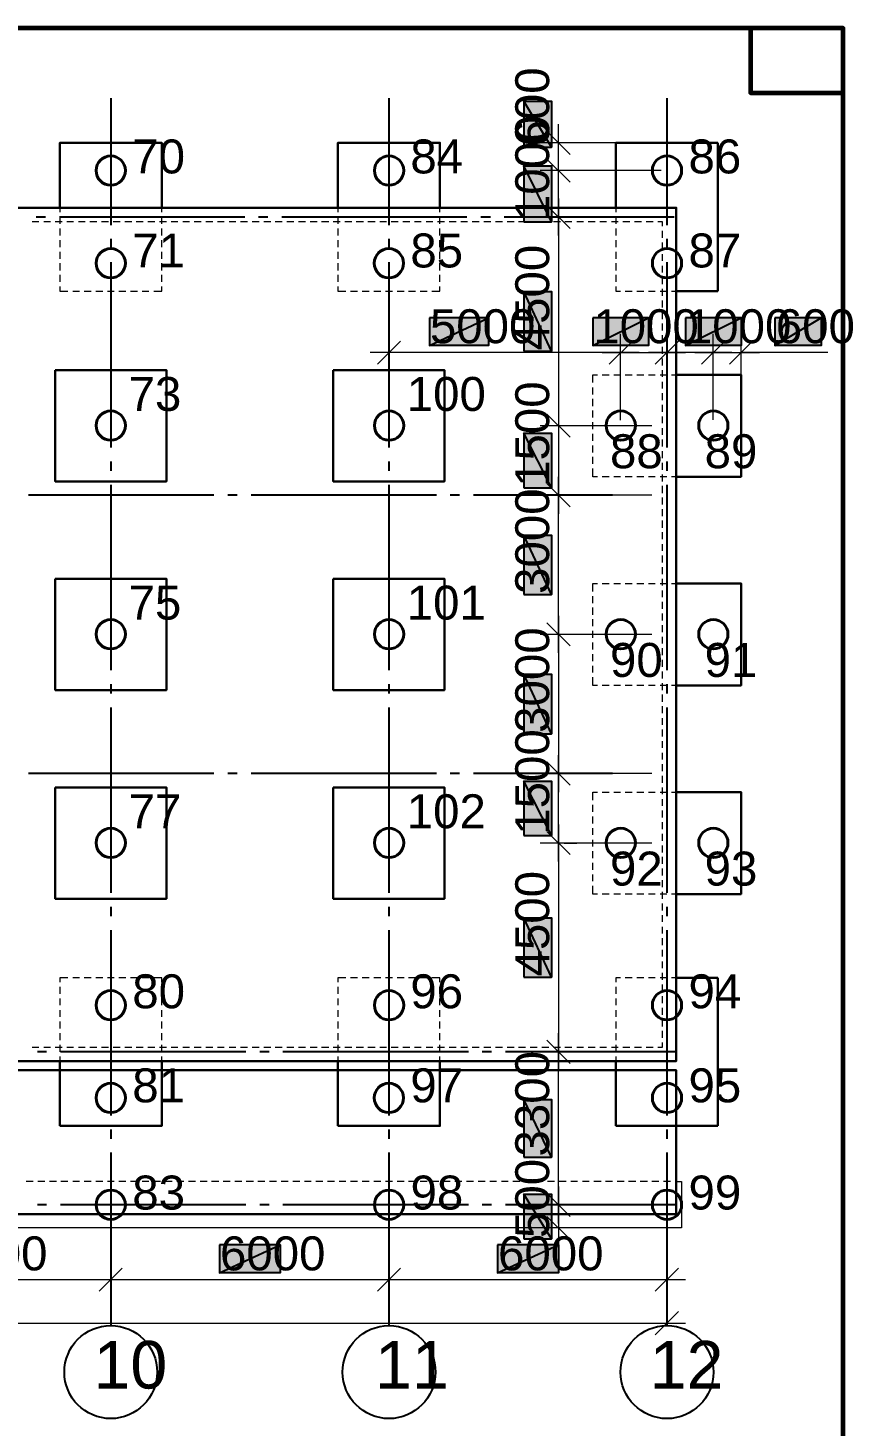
# Model space of a CAD drawing. Extents: x 8 to 21351, y 0 to 420.
# Drawn here: x 8597.7 to 8686.7, y 141.4 to 292.2 of the extents above; entities that cross this region are included whole.
import ezdxf

# ---------------------------------------------------------------- set-up
doc = ezdxf.new("R2010")
doc.units = 0
doc.styles.add('TEYPDFCAD_TEXT', font='arial.ttf')

msp = doc.modelspace()

# ---------------------------------------------------------------- hatches: boundary and pattern name
at = {"true_color": 0xffffff}
h = msp.add_hatch(color=0, dxfattribs=at)
h.paths.add_polyline_path([(8651.19, 279.32), (8654.2, 279.32), (8651.19, 284.29)])
h.paths.add_polyline_path([(8654.2, 279.32), (8651.19, 284.29), (8654.2, 284.29)])
h = msp.add_hatch(color=0, dxfattribs=at)
h.paths.add_polyline_path([(8651.19, 271.29), (8654.2, 271.29), (8651.19, 277.33)])
h.paths.add_polyline_path([(8654.2, 271.29), (8651.19, 277.33), (8654.2, 277.33)])
h = msp.add_hatch(color=0, dxfattribs=at)
h.paths.add_polyline_path([(8651.19, 257.34), (8654.2, 257.34), (8651.19, 263.76)])
h.paths.add_polyline_path([(8654.2, 257.34), (8651.19, 263.76), (8654.2, 263.76)])
h = msp.add_hatch(color=0, dxfattribs=at)
h.paths.add_polyline_path([(8641.01, 260.94), (8641.01, 257.94), (8647.4, 260.94)])
h.paths.add_polyline_path([(8641.01, 257.94), (8647.4, 260.94), (8647.4, 257.94)])
h = msp.add_hatch(color=0, dxfattribs=at)
h.paths.add_polyline_path([(8658.64, 260.94), (8658.64, 257.94), (8664.67, 260.94)])
h.paths.add_polyline_path([(8658.64, 257.94), (8664.67, 260.94), (8664.67, 257.94)])
h = msp.add_hatch(color=0, dxfattribs=at)
h.paths.add_polyline_path([(8668.63, 260.94), (8668.63, 257.94), (8674.66, 260.94)])
h.paths.add_polyline_path([(8668.63, 257.94), (8674.66, 260.94), (8674.66, 257.94)])
h = msp.add_hatch(color=0, dxfattribs=at)
h.paths.add_polyline_path([(8678.3, 260.94), (8678.3, 257.94), (8683.28, 260.94)])
h.paths.add_polyline_path([(8678.3, 257.94), (8683.28, 260.94), (8683.28, 257.94)])
h = msp.add_hatch(color=0, dxfattribs=at)
h.paths.add_polyline_path([(8651.19, 242.61), (8654.2, 242.61), (8651.19, 248.48)])
h.paths.add_polyline_path([(8654.2, 242.61), (8651.19, 248.48), (8654.2, 248.48)])
h = msp.add_hatch(color=0, dxfattribs=at)
h.paths.add_polyline_path([(8651.19, 231.1), (8654.2, 231.1), (8651.19, 237.49)])
h.paths.add_polyline_path([(8654.2, 231.1), (8651.19, 237.49), (8654.2, 237.49)])
h = msp.add_hatch(color=0, dxfattribs=at)
h.paths.add_polyline_path([(8651.19, 216.09), (8654.2, 216.09), (8651.19, 222.5)])
h.paths.add_polyline_path([(8654.2, 216.09), (8651.19, 222.5), (8654.2, 222.5)])
h = msp.add_hatch(color=0, dxfattribs=at)
h.paths.add_polyline_path([(8651.19, 205.1), (8654.2, 205.1), (8651.19, 210.97)])
h.paths.add_polyline_path([(8654.2, 205.1), (8651.19, 210.97), (8654.2, 210.97)])
h = msp.add_hatch(color=0, dxfattribs=at)
h.paths.add_polyline_path([(8651.19, 189.84), (8654.2, 189.84), (8651.19, 196.24)])
h.paths.add_polyline_path([(8654.2, 189.84), (8651.19, 196.24), (8654.2, 196.24)])
h = msp.add_hatch(color=0, dxfattribs=at)
h.paths.add_polyline_path([(8651.19, 170.43), (8654.2, 170.43), (8651.19, 176.66)])
h.paths.add_polyline_path([(8654.2, 170.43), (8651.19, 176.66), (8654.2, 176.66)])
h = msp.add_hatch(color=0, dxfattribs=at)
h.paths.add_polyline_path([(8651.19, 161.63), (8654.2, 161.63), (8651.19, 166.43)])
h.paths.add_polyline_path([(8654.2, 161.63), (8651.19, 166.43), (8654.2, 166.43)])
h = msp.add_hatch(color=0, dxfattribs=at)
h.paths.add_polyline_path([(8618.36, 160.97), (8618.36, 157.97), (8624.92, 160.97)])
h.paths.add_polyline_path([(8618.36, 157.97), (8624.92, 160.97), (8624.92, 157.97)])
h = msp.add_hatch(color=0, dxfattribs=at)
h.paths.add_polyline_path([(8648.35, 160.97), (8648.35, 157.97), (8654.94, 160.97)])
h.paths.add_polyline_path([(8648.35, 157.97), (8654.94, 160.97), (8654.94, 157.97)])

# ---------------------------------------------------------------- linework, layer by layer
at = {"color": 7, "lineweight": 25}
for p, q in [((8606.63, 284.61), (8606.63, 270.93)), ((8636.65, 284.61), (8636.65, 270.93)), ((8666.64, 284.61), (8666.64, 270.93)), ((8599.59, 271.8), (8598.59, 271.8)), ((8621.09, 271.8), (8601.09, 271.8)), ((8623.59, 271.8), (8622.57, 271.8)), ((8645.07, 271.8), (8625.09, 271.8)), ((8647.59, 271.8), (8646.58, 271.8)), ((8667.42, 271.8), (8649.07, 271.8)), ((8606.63, 269.43), (8606.63, 268.44)), ((8636.65, 269.43), (8636.65, 268.44)), ((8666.64, 269.43), (8666.64, 268.44)), ((8606.63, 266.93), (8606.63, 246.93)), ((8636.65, 266.93), (8636.65, 246.93)), ((8666.64, 266.93), (8666.64, 246.93)), ((8606.63, 245.43), (8606.63, 244.43)), ((8636.65, 245.43), (8636.65, 244.43)), ((8666.64, 245.43), (8666.64, 244.43)), ((8606.63, 242.93), (8606.63, 222.93)), ((8636.65, 242.93), (8636.65, 222.93)), ((8666.64, 242.93), (8666.64, 222.93)), ((8617.77, 241.81), (8597.77, 241.81)), ((8620.27, 241.81), (8619.27, 241.81)), ((8641.77, 241.81), (8621.77, 241.81)), ((8644.27, 241.81), (8643.25, 241.81)), ((8660.78, 241.81), (8645.77, 241.81)), ((8606.63, 221.42), (8606.63, 220.43)), ((8636.65, 221.42), (8636.65, 220.43)), ((8666.64, 221.42), (8666.64, 220.43)), ((8606.63, 218.93), (8606.63, 198.92)), ((8636.65, 218.93), (8636.65, 198.92)), ((8666.64, 218.93), (8666.64, 198.92)), ((8617.77, 211.79), (8597.77, 211.79)), ((8620.27, 211.79), (8619.27, 211.79)), ((8641.77, 211.79), (8621.77, 211.79)), ((8644.27, 211.79), (8643.25, 211.79)), ((8660.78, 211.79), (8645.77, 211.79)), ((8606.63, 197.42), (8606.63, 196.43)), ((8636.65, 197.42), (8636.65, 196.43)), ((8666.64, 197.42), (8666.64, 196.43)), ((8606.63, 194.92), (8606.63, 174.92)), ((8636.65, 194.92), (8636.65, 174.92)), ((8666.64, 194.92), (8666.64, 174.92)), ((8599.71, 181.78), (8598.72, 181.78)), ((8621.22, 181.78), (8601.22, 181.78)), ((8623.72, 181.78), (8622.72, 181.78)), ((8645.22, 181.78), (8625.22, 181.78)), ((8647.72, 181.78), (8646.7, 181.78)), ((8667.68, 181.78), (8649.22, 181.78)), ((8606.63, 173.42), (8606.63, 172.4)), ((8636.65, 173.42), (8636.65, 172.4)), ((8666.64, 173.42), (8666.64, 172.42)), ((8606.63, 170.92), (8606.63, 157.23)), ((8636.65, 170.92), (8636.65, 157.23)), ((8666.64, 170.92), (8666.64, 157.23)), ((8599.71, 165.29), (8598.72, 165.29)), ((8621.22, 165.29), (8601.22, 165.29)), ((8623.72, 165.29), (8622.72, 165.29)), ((8645.22, 165.29), (8625.22, 165.29)), ((8647.72, 165.29), (8646.7, 165.29)), ((8667.68, 165.29), (8649.22, 165.29)), ((8606.63, 157.23), (8606.63, 152.23)), ((8636.65, 157.23), (8636.65, 152.23)), ((8666.64, 157.23), (8666.64, 152.23))]:
    msp.add_line(p, q, dxfattribs=at)
at = {"color": 7, "lineweight": 5}
for p, q in [((8656.19, 278.55), (8653.69, 281.05)), ((8654.94, 274.81), (8654.94, 281.81)), ((8666.03, 279.8), (8652.95, 279.8)), ((8656.19, 275.55), (8653.69, 278.05)), ((8653.69, 278.05), (8656.19, 275.55)), ((8654.94, 269.81), (8654.94, 278.81)), ((8666.03, 276.8), (8652.95, 276.8)), ((8666.03, 276.8), (8652.95, 276.8)), ((8656.19, 270.55), (8653.69, 273.05)), ((8653.69, 273.05), (8656.19, 270.55)), ((8654.94, 273.81), (8654.94, 247.29)), ((8602.02, 272.8), (8601.15, 272.8)), ((8601.15, 272.8), (8601.15, 272.31)), ((8601.15, 271.8), (8601.15, 271.06)), ((8603.27, 272.8), (8602.53, 272.8)), ((8604.52, 272.8), (8603.78, 272.8)), ((8605.77, 272.8), (8605.03, 272.8)), ((8607.02, 272.8), (8606.27, 272.8)), ((8608.26, 272.8), (8607.52, 272.8)), ((8609.51, 272.8), (8608.77, 272.8)), ((8610.76, 272.8), (8610.02, 272.8)), ((8612.14, 272.8), (8611.27, 272.8)), ((8612.14, 272.31), (8612.14, 272.8)), ((8612.14, 271.06), (8612.14, 271.8)), ((8632.01, 272.8), (8631.15, 272.8)), ((8631.15, 272.8), (8631.15, 272.31)), ((8631.15, 271.8), (8631.15, 271.06)), ((8633.26, 272.8), (8632.52, 272.8)), ((8634.51, 272.8), (8633.77, 272.8)), ((8635.76, 272.8), (8635.02, 272.8)), ((8637.03, 272.8), (8636.27, 272.8)), ((8638.28, 272.8), (8637.52, 272.8)), ((8639.53, 272.8), (8638.77, 272.8)), ((8640.78, 272.8), (8640.01, 272.8)), ((8642.15, 272.8), (8641.26, 272.8)), ((8642.15, 272.31), (8642.15, 272.8)), ((8642.15, 271.06), (8642.15, 271.8)), ((8665.01, 271.8), (8652.95, 271.8)), ((8666.03, 271.8), (8652.95, 271.8)), ((8661.65, 272.8), (8661.14, 272.8)), ((8661.14, 272.8), (8661.14, 272.31)), ((8661.14, 271.8), (8661.14, 271.06)), ((8662.9, 272.8), (8662.15, 272.8)), ((8664.14, 272.8), (8663.4, 272.8)), ((8665.39, 272.8), (8664.65, 272.8)), ((8666.64, 272.8), (8665.9, 272.8)), ((8667.64, 272.8), (8667.15, 272.8)), ((8667.64, 272.31), (8667.64, 272.8)), ((8667.64, 271.06), (8667.64, 271.8)), ((8598.89, 271.29), (8598.15, 271.29)), ((8600.14, 271.29), (8599.4, 271.29)), ((8601.38, 271.29), (8600.64, 271.29)), ((8601.15, 270.55), (8601.15, 269.81)), ((8602.63, 271.29), (8601.89, 271.29)), ((8603.88, 271.29), (8603.14, 271.29)), ((8605.15, 271.29), (8604.39, 271.29)), ((8606.4, 271.29), (8605.64, 271.29)), ((8607.65, 271.29), (8606.89, 271.29)), ((8608.9, 271.29), (8608.14, 271.29)), ((8610.15, 271.29), (8609.39, 271.29)), ((8611.4, 271.29), (8610.63, 271.29)), ((8612.65, 271.29), (8611.88, 271.29)), ((8612.14, 269.81), (8612.14, 270.55)), ((8613.89, 271.29), (8613.15, 271.29)), ((8615.14, 271.29), (8614.4, 271.29)), ((8616.39, 271.29), (8615.65, 271.29)), ((8617.64, 271.29), (8616.9, 271.29)), ((8618.89, 271.29), (8618.15, 271.29)), ((8620.14, 271.29), (8619.4, 271.29)), ((8621.39, 271.29), (8620.65, 271.29)), ((8622.64, 271.29), (8621.9, 271.29)), ((8623.89, 271.29), (8623.14, 271.29)), ((8625.13, 271.29), (8624.39, 271.29)), ((8626.4, 271.29), (8625.64, 271.29)), ((8627.65, 271.29), (8626.89, 271.29)), ((8628.9, 271.29), (8628.14, 271.29)), ((8630.15, 271.29), (8629.39, 271.29)), ((8631.4, 271.29), (8630.64, 271.29)), ((8631.15, 270.55), (8631.15, 269.81)), ((8632.65, 271.29), (8631.89, 271.29)), ((8633.9, 271.29), (8633.13, 271.29)), ((8635.15, 271.29), (8634.38, 271.29)), ((8636.39, 271.29), (8635.65, 271.29)), ((8637.64, 271.29), (8636.9, 271.29)), ((8638.89, 271.29), (8638.15, 271.29)), ((8640.14, 271.29), (8639.4, 271.29)), ((8641.39, 271.29), (8640.65, 271.29)), ((8642.64, 271.29), (8641.9, 271.29)), ((8642.15, 269.81), (8642.15, 270.55)), ((8643.89, 271.29), (8643.15, 271.29)), ((8645.14, 271.29), (8644.4, 271.29)), ((8646.39, 271.29), (8645.64, 271.29)), ((8647.63, 271.29), (8646.89, 271.29)), ((8648.9, 271.29), (8648.14, 271.29)), ((8650.15, 271.29), (8649.39, 271.29)), ((8651.4, 271.29), (8650.64, 271.29)), ((8652.65, 271.29), (8651.89, 271.29)), ((8653.9, 271.29), (8653.14, 271.29)), ((8655.15, 271.29), (8654.39, 271.29)), ((8656.4, 271.29), (8655.64, 271.29)), ((8657.65, 271.29), (8656.91, 271.29)), ((8658.89, 271.29), (8658.15, 271.29)), ((8660.14, 271.29), (8659.4, 271.29)), ((8661.39, 271.29), (8660.65, 271.29)), ((8661.14, 270.55), (8661.14, 269.81)), ((8662.64, 271.29), (8661.9, 271.29)), ((8663.89, 271.29), (8663.15, 271.29)), ((8665.14, 271.29), (8664.4, 271.29)), ((8666.15, 271.29), (8665.65, 271.29)), ((8666.15, 270.81), (8666.15, 271.29)), ((8666.15, 269.56), (8666.15, 270.3)), ((8667.64, 269.81), (8667.64, 270.55)), ((8601.15, 269.3), (8601.15, 268.56)), ((8612.14, 268.56), (8612.14, 269.3)), ((8631.15, 269.3), (8631.15, 268.56)), ((8642.15, 268.56), (8642.15, 269.3)), ((8661.14, 269.3), (8661.14, 268.56)), ((8666.15, 268.31), (8666.15, 269.05)), ((8667.64, 268.56), (8667.64, 269.3)), ((8601.15, 268.05), (8601.15, 267.29)), ((8612.14, 267.29), (8612.14, 268.05)), ((8631.15, 268.05), (8631.15, 267.29)), ((8642.15, 267.29), (8642.15, 268.05)), ((8661.14, 268.05), (8661.14, 267.29)), ((8666.15, 267.06), (8666.15, 267.8)), ((8667.64, 267.29), (8667.64, 268.05)), ((8601.15, 266.81), (8601.15, 266.04)), ((8601.15, 265.56), (8601.15, 264.8)), ((8612.14, 266.04), (8612.14, 266.81)), ((8612.14, 264.8), (8612.14, 265.56)), ((8631.15, 266.81), (8631.15, 266.04)), ((8631.15, 265.56), (8631.15, 264.8)), ((8642.15, 266.04), (8642.15, 266.81)), ((8642.15, 264.8), (8642.15, 265.56)), ((8661.14, 266.81), (8661.14, 266.04)), ((8661.14, 265.56), (8661.14, 264.8)), ((8666.15, 265.81), (8666.15, 266.55)), ((8667.64, 266.04), (8667.64, 266.81)), ((8667.64, 264.8), (8667.64, 265.56)), ((8601.15, 264.31), (8601.15, 263.8)), ((8612.14, 263.8), (8612.14, 264.31)), ((8631.15, 264.31), (8631.15, 263.8)), ((8642.15, 263.8), (8642.15, 264.31)), ((8661.14, 264.31), (8661.14, 263.8)), ((8666.15, 264.56), (8666.15, 265.3)), ((8666.15, 263.29), (8666.15, 264.05)), ((8667.64, 263.8), (8667.64, 264.31)), ((8601.15, 263.8), (8602.02, 263.8)), ((8602.53, 263.8), (8603.27, 263.8)), ((8603.78, 263.8), (8604.52, 263.8)), ((8605.03, 263.8), (8605.77, 263.8)), ((8606.27, 263.8), (8607.02, 263.8)), ((8607.52, 263.8), (8608.26, 263.8)), ((8608.77, 263.8), (8609.51, 263.8)), ((8610.02, 263.8), (8610.76, 263.8)), ((8611.27, 263.8), (8612.14, 263.8)), ((8631.15, 263.8), (8632.01, 263.8)), ((8632.52, 263.8), (8633.26, 263.8)), ((8633.77, 263.8), (8634.51, 263.8)), ((8635.02, 263.8), (8635.76, 263.8)), ((8636.27, 263.8), (8637.03, 263.8)), ((8637.52, 263.8), (8638.28, 263.8)), ((8638.77, 263.8), (8639.53, 263.8)), ((8640.01, 263.8), (8640.78, 263.8)), ((8641.26, 263.8), (8642.15, 263.8)), ((8661.14, 263.8), (8661.65, 263.8)), ((8662.15, 263.8), (8662.9, 263.8)), ((8663.4, 263.8), (8664.14, 263.8)), ((8664.65, 263.8), (8665.39, 263.8)), ((8665.9, 263.8), (8666.64, 263.8)), ((8666.15, 262.04), (8666.15, 262.81)), ((8667.15, 263.8), (8667.64, 263.8)), ((8666.15, 260.79), (8666.15, 261.56)), ((8666.15, 259.55), (8666.15, 260.31)), ((8637.9, 258.42), (8635.4, 255.93)), ((8636.65, 249.91), (8636.65, 259.19)), ((8662.92, 258.42), (8660.4, 255.93)), ((8660.4, 255.93), (8662.92, 258.42)), ((8661.65, 249.91), (8661.65, 259.19)), ((8661.65, 249.91), (8661.65, 259.19)), ((8667.89, 258.42), (8665.39, 255.93)), ((8665.39, 255.93), (8667.89, 258.42)), ((8666.15, 258.3), (8666.15, 259.06)), ((8666.15, 257.05), (8666.15, 257.81)), ((8666.64, 249.94), (8666.64, 259.19)), ((8666.64, 249.91), (8666.64, 259.19)), ((8670.39, 255.93), (8672.89, 258.42)), ((8672.89, 258.42), (8670.39, 255.93)), ((8671.64, 249.94), (8671.64, 259.19)), ((8671.64, 249.94), (8671.64, 259.19)), ((8673.39, 255.93), (8675.89, 258.42)), ((8674.64, 249.94), (8674.64, 259.19)), ((8663.66, 257.18), (8634.64, 257.18)), ((8659.66, 257.18), (8668.65, 257.18)), ((8673.65, 257.18), (8664.65, 257.18)), ((8666.15, 255.8), (8666.15, 256.56)), ((8669.65, 257.18), (8676.63, 257.18)), ((8684.02, 257.18), (8674.64, 257.18)), ((8658.66, 253.94), (8658.66, 254.8)), ((8658.66, 254.8), (8659.15, 254.8)), ((8659.66, 254.8), (8660.4, 254.8)), ((8660.91, 254.8), (8661.65, 254.8)), ((8662.15, 254.8), (8662.9, 254.8)), ((8663.4, 254.8), (8664.14, 254.8)), ((8664.65, 254.8), (8665.39, 254.8)), ((8665.9, 254.8), (8666.64, 254.8)), ((8666.15, 254.55), (8666.15, 255.29)), ((8667.15, 254.8), (8667.64, 254.8)), ((8667.64, 254.8), (8667.64, 253.94)), ((8658.66, 252.67), (8658.66, 253.43)), ((8666.15, 253.3), (8666.15, 254.04)), ((8667.64, 253.43), (8667.64, 252.67)), ((8658.66, 251.42), (8658.66, 252.18)), ((8666.15, 252.05), (8666.15, 252.79)), ((8667.64, 252.18), (8667.64, 251.42)), ((8653.69, 250.55), (8656.19, 248.05)), ((8656.19, 248.05), (8653.69, 250.55)), ((8654.94, 251.29), (8654.94, 239.8)), ((8658.66, 250.17), (8658.66, 250.93)), ((8666.15, 250.8), (8666.15, 251.54)), ((8666.15, 249.56), (8666.15, 250.3)), ((8667.64, 250.93), (8667.64, 250.17)), ((8665.01, 249.3), (8652.95, 249.3)), ((8665.01, 249.3), (8652.95, 249.3)), ((8658.66, 248.92), (8658.66, 249.68)), ((8666.15, 248.31), (8666.15, 249.05)), ((8667.64, 249.68), (8667.64, 248.92)), ((8658.66, 247.67), (8658.66, 248.43)), ((8666.15, 247.06), (8666.15, 247.8)), ((8667.64, 248.43), (8667.64, 247.67)), ((8658.66, 246.42), (8658.66, 247.18)), ((8658.66, 245.17), (8658.66, 245.94)), ((8666.15, 245.81), (8666.15, 246.55)), ((8667.64, 247.18), (8667.64, 246.42)), ((8667.64, 245.94), (8667.64, 245.17)), ((8658.66, 243.8), (8658.66, 244.67)), ((8666.15, 244.54), (8666.15, 245.3)), ((8667.64, 244.67), (8667.64, 243.8)), ((8653.69, 243.06), (8656.19, 240.54)), ((8656.19, 240.54), (8653.69, 243.06)), ((8654.94, 224.79), (8654.94, 243.8)), ((8659.15, 243.8), (8658.66, 243.8)), ((8660.4, 243.8), (8659.66, 243.8)), ((8661.65, 243.8), (8660.91, 243.8)), ((8662.9, 243.8), (8662.15, 243.8)), ((8664.14, 243.8), (8663.4, 243.8)), ((8665.39, 243.8), (8664.65, 243.8)), ((8666.64, 243.8), (8665.9, 243.8)), ((8666.15, 243.29), (8666.15, 244.05)), ((8666.15, 242.04), (8666.15, 242.8)), ((8667.64, 243.8), (8667.15, 243.8)), ((8665.01, 241.81), (8652.95, 241.81)), ((8655.57, 241.81), (8656.93, 241.81)), ((8666.15, 240.79), (8666.15, 241.55)), ((8666.15, 239.54), (8666.15, 240.31)), ((8666.15, 238.29), (8666.15, 239.06)), ((8666.15, 237.05), (8666.15, 237.81)), ((8666.15, 235.8), (8666.15, 236.54)), ((8666.15, 234.55), (8666.15, 235.29)), ((8666.15, 233.3), (8666.15, 234.04)), ((8658.66, 231.42), (8658.66, 232.3)), ((8658.66, 232.3), (8659.15, 232.3)), ((8659.66, 232.3), (8660.4, 232.3)), ((8660.91, 232.3), (8661.65, 232.3)), ((8662.15, 232.3), (8662.9, 232.3)), ((8663.4, 232.3), (8664.14, 232.3)), ((8664.65, 232.3), (8665.39, 232.3)), ((8665.9, 232.3), (8666.64, 232.3)), ((8666.15, 232.05), (8666.15, 232.79)), ((8667.15, 232.3), (8667.64, 232.3)), ((8667.64, 232.3), (8667.64, 231.42)), ((8658.66, 230.17), (8658.66, 230.93)), ((8666.15, 230.8), (8666.15, 231.54)), ((8667.64, 230.93), (8667.64, 230.17)), ((8658.66, 228.92), (8658.66, 229.68)), ((8666.15, 229.55), (8666.15, 230.29)), ((8667.64, 229.68), (8667.64, 228.92)), ((8653.69, 228.05), (8656.19, 225.55)), ((8656.19, 225.55), (8653.69, 228.05)), ((8654.94, 228.79), (8654.94, 209.78)), ((8658.66, 227.67), (8658.66, 228.43)), ((8666.15, 228.3), (8666.15, 229.04)), ((8666.15, 227.05), (8666.15, 227.8)), ((8667.64, 228.43), (8667.64, 227.67)), ((8665.01, 226.8), (8652.95, 226.8)), ((8665.01, 226.8), (8652.95, 226.8)), ((8658.66, 226.42), (8658.66, 227.18)), ((8666.15, 225.81), (8666.15, 226.55)), ((8667.64, 227.18), (8667.64, 226.42)), ((8658.66, 225.17), (8658.66, 225.91)), ((8658.66, 223.92), (8658.66, 224.66)), ((8666.15, 224.54), (8666.15, 225.3)), ((8667.64, 225.91), (8667.64, 225.17)), ((8667.64, 224.66), (8667.64, 223.92)), ((8658.66, 222.67), (8658.66, 223.41)), ((8666.15, 223.29), (8666.15, 224.05)), ((8667.64, 223.41), (8667.64, 222.67)), ((8658.66, 221.3), (8658.66, 222.17)), ((8666.15, 222.04), (8666.15, 222.8)), ((8667.64, 222.17), (8667.64, 221.3)), ((8659.15, 221.3), (8658.66, 221.3)), ((8660.4, 221.3), (8659.66, 221.3)), ((8661.65, 221.3), (8660.91, 221.3)), ((8662.9, 221.3), (8662.15, 221.3)), ((8664.14, 221.3), (8663.4, 221.3)), ((8665.39, 221.3), (8664.65, 221.3)), ((8666.64, 221.3), (8665.9, 221.3)), ((8666.15, 220.79), (8666.15, 221.55)), ((8666.15, 219.54), (8666.15, 220.3)), ((8667.64, 221.3), (8667.15, 221.3)), ((8666.15, 218.29), (8666.15, 219.05)), ((8666.15, 217.04), (8666.15, 217.78)), ((8666.15, 215.79), (8666.15, 216.53)), ((8666.15, 214.55), (8666.15, 215.29)), ((8653.69, 213.04), (8656.19, 210.54)), ((8656.19, 210.54), (8653.69, 213.04)), ((8654.94, 202.29), (8654.94, 213.78)), ((8666.15, 213.3), (8666.15, 214.04)), ((8666.15, 212.05), (8666.15, 212.79)), ((8665.01, 211.79), (8652.95, 211.79)), ((8665.01, 211.79), (8652.95, 211.79)), ((8666.15, 210.8), (8666.15, 211.54)), ((8658.66, 208.91), (8658.66, 209.8)), ((8658.66, 209.8), (8659.15, 209.8)), ((8659.66, 209.8), (8660.4, 209.8)), ((8660.91, 209.8), (8661.65, 209.8)), ((8662.15, 209.8), (8662.9, 209.8)), ((8663.4, 209.8), (8664.14, 209.8)), ((8664.65, 209.8), (8665.39, 209.8)), ((8665.9, 209.8), (8666.64, 209.8)), ((8666.15, 209.55), (8666.15, 210.29)), ((8667.15, 209.8), (8667.64, 209.8)), ((8667.64, 209.8), (8667.64, 208.91)), ((8658.66, 207.67), (8658.66, 208.43)), ((8666.15, 208.3), (8666.15, 209.04)), ((8667.64, 208.43), (8667.64, 207.67)), ((8658.66, 206.42), (8658.66, 207.16)), ((8666.15, 207.05), (8666.15, 207.79)), ((8666.15, 205.78), (8666.15, 206.54)), ((8667.64, 207.16), (8667.64, 206.42)), ((8653.69, 205.55), (8656.19, 203.05)), ((8656.19, 203.05), (8653.69, 205.55)), ((8654.94, 206.29), (8654.94, 179.79)), ((8658.66, 205.17), (8658.66, 205.91)), ((8666.15, 204.53), (8666.15, 205.3)), ((8667.64, 205.91), (8667.64, 205.17)), ((8665.01, 204.3), (8652.95, 204.3)), ((8655.57, 204.3), (8656.93, 204.3)), ((8658.66, 203.92), (8658.66, 204.66)), ((8666.15, 203.28), (8666.15, 204.05)), ((8667.64, 204.66), (8667.64, 203.92)), ((8658.66, 202.67), (8658.66, 203.41)), ((8658.66, 201.42), (8658.66, 202.16)), ((8666.15, 202.04), (8666.15, 202.8)), ((8667.64, 203.41), (8667.64, 202.67)), ((8667.64, 202.16), (8667.64, 201.42)), ((8658.66, 200.17), (8658.66, 200.91)), ((8666.15, 200.79), (8666.15, 201.55)), ((8667.64, 200.91), (8667.64, 200.17)), ((8658.66, 198.8), (8658.66, 199.67)), ((8666.15, 199.54), (8666.15, 200.3)), ((8666.15, 198.29), (8666.15, 199.05)), ((8667.64, 199.67), (8667.64, 198.8)), ((8659.15, 198.8), (8658.66, 198.8)), ((8660.4, 198.8), (8659.66, 198.8)), ((8661.65, 198.8), (8660.91, 198.8)), ((8662.9, 198.8), (8662.15, 198.8)), ((8664.14, 198.8), (8663.4, 198.8)), ((8665.39, 198.8), (8664.65, 198.8)), ((8666.64, 198.8), (8665.9, 198.8)), ((8666.15, 197.04), (8666.15, 197.78)), ((8667.64, 198.8), (8667.15, 198.8)), ((8666.15, 195.79), (8666.15, 196.53)), ((8666.15, 194.54), (8666.15, 195.28)), ((8666.15, 193.29), (8666.15, 194.03)), ((8666.15, 192.05), (8666.15, 192.79)), ((8666.15, 190.8), (8666.15, 191.54)), ((8666.15, 189.55), (8666.15, 190.29)), ((8602.02, 189.78), (8601.15, 189.78)), ((8601.15, 189.78), (8601.15, 189.29)), ((8601.15, 188.79), (8601.15, 188.04)), ((8603.27, 189.78), (8602.53, 189.78)), ((8604.52, 189.78), (8603.78, 189.78)), ((8605.77, 189.78), (8605.03, 189.78)), ((8607.02, 189.78), (8606.27, 189.78)), ((8608.26, 189.78), (8607.52, 189.78)), ((8609.51, 189.78), (8608.77, 189.78)), ((8610.76, 189.78), (8610.02, 189.78)), ((8612.14, 189.78), (8611.27, 189.78)), ((8612.14, 189.29), (8612.14, 189.78)), ((8612.14, 188.04), (8612.14, 188.79)), ((8632.01, 189.78), (8631.15, 189.78)), ((8631.15, 189.78), (8631.15, 189.29)), ((8631.15, 188.79), (8631.15, 188.04)), ((8633.26, 189.78), (8632.52, 189.78)), ((8634.51, 189.78), (8633.77, 189.78)), ((8635.76, 189.78), (8635.02, 189.78)), ((8637.03, 189.78), (8636.27, 189.78)), ((8638.28, 189.78), (8637.52, 189.78)), ((8639.53, 189.78), (8638.77, 189.78)), ((8640.78, 189.78), (8640.01, 189.78)), ((8642.15, 189.78), (8641.26, 189.78)), ((8642.15, 189.29), (8642.15, 189.78)), ((8642.15, 188.04), (8642.15, 188.79)), ((8661.65, 189.78), (8661.14, 189.78)), ((8661.14, 189.78), (8661.14, 189.29)), ((8661.14, 188.79), (8661.14, 188.04)), ((8662.9, 189.78), (8662.15, 189.78)), ((8664.14, 189.78), (8663.4, 189.78)), ((8665.39, 189.78), (8664.65, 189.78)), ((8666.64, 189.78), (8665.9, 189.78)), ((8666.15, 188.3), (8666.15, 189.04)), ((8667.64, 189.78), (8667.15, 189.78)), ((8667.64, 189.29), (8667.64, 189.78)), ((8667.64, 188.04), (8667.64, 188.79)), ((8601.15, 187.54), (8601.15, 186.8)), ((8612.14, 186.8), (8612.14, 187.54)), ((8631.15, 187.54), (8631.15, 186.8)), ((8642.15, 186.8), (8642.15, 187.54)), ((8661.14, 187.54), (8661.14, 186.8)), ((8666.15, 187.03), (8666.15, 187.79)), ((8667.64, 186.8), (8667.64, 187.54)), ((8601.15, 186.29), (8601.15, 185.55)), ((8612.14, 185.55), (8612.14, 186.29)), ((8631.15, 186.29), (8631.15, 185.55)), ((8642.15, 185.55), (8642.15, 186.29)), ((8661.14, 186.29), (8661.14, 185.55)), ((8666.15, 185.78), (8666.15, 186.54)), ((8667.64, 185.55), (8667.64, 186.29)), ((8601.15, 185.04), (8601.15, 184.3)), ((8612.14, 184.3), (8612.14, 185.04)), ((8631.15, 185.04), (8631.15, 184.3)), ((8642.15, 184.3), (8642.15, 185.04)), ((8661.14, 185.04), (8661.14, 184.3)), ((8666.15, 184.53), (8666.15, 185.29)), ((8666.15, 183.28), (8666.15, 184.04)), ((8667.64, 184.3), (8667.64, 185.04)), ((8601.15, 183.79), (8601.15, 183.03)), ((8601.15, 182.54), (8601.15, 181.78)), ((8612.14, 183.03), (8612.14, 183.79)), ((8612.14, 181.78), (8612.14, 182.54)), ((8631.15, 183.79), (8631.15, 183.03)), ((8631.15, 182.54), (8631.15, 181.78)), ((8642.15, 183.03), (8642.15, 183.79)), ((8642.15, 181.78), (8642.15, 182.54)), ((8653.69, 183.03), (8656.19, 180.53)), ((8656.19, 180.53), (8653.69, 183.03)), ((8654.94, 163.28), (8654.94, 183.79)), ((8661.14, 183.79), (8661.14, 183.05)), ((8661.14, 182.54), (8661.14, 181.78)), ((8666.15, 182.29), (8666.15, 182.8)), ((8667.64, 183.05), (8667.64, 183.79)), ((8667.64, 181.78), (8667.64, 182.54)), ((8598.15, 182.29), (8598.89, 182.29)), ((8599.4, 182.29), (8600.14, 182.29)), ((8600.64, 182.29), (8601.38, 182.29)), ((8601.15, 181.29), (8601.15, 180.78)), ((8601.89, 182.29), (8602.63, 182.29)), ((8603.14, 182.29), (8603.88, 182.29)), ((8604.39, 182.29), (8605.15, 182.29)), ((8605.64, 182.29), (8606.4, 182.29)), ((8606.89, 182.29), (8607.65, 182.29)), ((8608.14, 182.29), (8608.9, 182.29)), ((8609.39, 182.29), (8610.15, 182.29)), ((8610.63, 182.29), (8611.4, 182.29)), ((8611.88, 182.29), (8612.65, 182.29)), ((8612.14, 180.78), (8612.14, 181.29)), ((8613.15, 182.29), (8613.89, 182.29)), ((8614.4, 182.29), (8615.14, 182.29)), ((8615.65, 182.29), (8616.39, 182.29)), ((8616.9, 182.29), (8617.64, 182.29)), ((8618.15, 182.29), (8618.89, 182.29)), ((8619.4, 182.29), (8620.14, 182.29)), ((8620.65, 182.29), (8621.39, 182.29)), ((8621.9, 182.29), (8622.64, 182.29)), ((8623.14, 182.29), (8623.89, 182.29)), ((8624.39, 182.29), (8625.13, 182.29)), ((8625.64, 182.29), (8626.4, 182.29)), ((8626.89, 182.29), (8627.65, 182.29)), ((8628.14, 182.29), (8628.9, 182.29)), ((8629.39, 182.29), (8630.15, 182.29)), ((8630.64, 182.29), (8631.4, 182.29)), ((8631.15, 181.29), (8631.15, 180.78)), ((8631.89, 182.29), (8632.65, 182.29)), ((8633.13, 182.29), (8633.9, 182.29)), ((8634.38, 182.29), (8635.15, 182.29)), ((8635.65, 182.29), (8636.39, 182.29)), ((8636.9, 182.29), (8637.64, 182.29)), ((8638.15, 182.29), (8638.89, 182.29)), ((8639.4, 182.29), (8640.14, 182.29)), ((8640.65, 182.29), (8641.39, 182.29)), ((8641.9, 182.29), (8642.64, 182.29)), ((8642.15, 180.78), (8642.15, 181.29)), ((8643.15, 182.29), (8643.89, 182.29)), ((8644.4, 182.29), (8645.14, 182.29)), ((8645.64, 182.29), (8646.39, 182.29)), ((8646.89, 182.29), (8647.63, 182.29)), ((8648.14, 182.29), (8648.9, 182.29)), ((8649.39, 182.29), (8650.15, 182.29)), ((8650.64, 182.29), (8651.4, 182.29)), ((8651.89, 182.29), (8652.65, 182.29)), ((8658.39, 181.78), (8652.95, 181.78)), ((8666.03, 181.78), (8652.95, 181.78)), ((8653.14, 182.29), (8653.9, 182.29)), ((8654.39, 182.29), (8655.15, 182.29)), ((8655.64, 182.29), (8656.4, 182.29)), ((8656.91, 182.29), (8657.65, 182.29)), ((8658.15, 182.29), (8658.89, 182.29)), ((8659.4, 182.29), (8660.14, 182.29)), ((8660.65, 182.29), (8661.39, 182.29)), ((8661.14, 181.29), (8661.14, 180.78)), ((8661.9, 182.29), (8662.64, 182.29)), ((8663.15, 182.29), (8663.89, 182.29)), ((8664.4, 182.29), (8665.14, 182.29)), ((8665.65, 182.29), (8666.15, 182.29)), ((8667.64, 180.78), (8667.64, 181.29)), ((8601.15, 180.78), (8602.02, 180.78)), ((8602.53, 180.78), (8603.27, 180.78)), ((8603.78, 180.78), (8604.52, 180.78)), ((8605.03, 180.78), (8605.77, 180.78)), ((8606.27, 180.78), (8607.02, 180.78)), ((8607.52, 180.78), (8608.26, 180.78)), ((8608.77, 180.78), (8609.51, 180.78)), ((8610.02, 180.78), (8610.76, 180.78)), ((8611.27, 180.78), (8612.14, 180.78)), ((8631.15, 180.78), (8632.01, 180.78)), ((8632.52, 180.78), (8633.26, 180.78)), ((8633.77, 180.78), (8634.51, 180.78)), ((8635.02, 180.78), (8635.76, 180.78)), ((8636.27, 180.78), (8637.03, 180.78)), ((8637.52, 180.78), (8638.28, 180.78)), ((8638.77, 180.78), (8639.53, 180.78)), ((8640.01, 180.78), (8640.78, 180.78)), ((8641.26, 180.78), (8642.15, 180.78)), ((8661.14, 180.78), (8661.65, 180.78)), ((8662.15, 180.78), (8662.9, 180.78)), ((8663.4, 180.78), (8664.14, 180.78)), ((8664.65, 180.78), (8665.39, 180.78)), ((8665.9, 180.78), (8666.64, 180.78)), ((8667.15, 180.78), (8667.64, 180.78)), ((8598.27, 167.79), (8597.51, 167.79)), ((8599.52, 167.79), (8598.76, 167.79)), ((8600.77, 167.79), (8600.01, 167.79)), ((8602.02, 167.79), (8601.26, 167.79)), ((8603.27, 167.79), (8602.53, 167.79)), ((8604.52, 167.79), (8603.78, 167.79)), ((8605.77, 167.79), (8605.03, 167.79)), ((8607.02, 167.79), (8606.27, 167.79)), ((8608.26, 167.79), (8607.52, 167.79)), ((8609.51, 167.79), (8608.77, 167.79)), ((8610.76, 167.79), (8610.02, 167.79)), ((8612.01, 167.79), (8611.27, 167.79)), ((8613.26, 167.79), (8612.52, 167.79)), ((8614.51, 167.79), (8613.77, 167.79)), ((8615.78, 167.79), (8615.02, 167.79)), ((8617.03, 167.79), (8616.27, 167.79)), ((8618.28, 167.79), (8617.51, 167.79)), ((8619.52, 167.79), (8618.76, 167.79)), ((8620.77, 167.79), (8620.01, 167.79)), ((8622.02, 167.79), (8621.26, 167.79)), ((8623.27, 167.79), (8622.51, 167.79)), ((8624.52, 167.79), (8623.76, 167.79)), ((8625.77, 167.79), (8625.03, 167.79)), ((8627.02, 167.79), (8626.28, 167.79)), ((8628.27, 167.79), (8627.53, 167.79)), ((8629.52, 167.79), (8628.77, 167.79)), ((8630.76, 167.79), (8630.02, 167.79)), ((8632.01, 167.79), (8631.27, 167.79)), ((8633.26, 167.79), (8632.52, 167.79)), ((8634.51, 167.79), (8633.77, 167.79)), ((8635.76, 167.79), (8635.02, 167.79)), ((8637.03, 167.79), (8636.27, 167.79)), ((8638.28, 167.79), (8637.52, 167.79)), ((8639.53, 167.79), (8638.77, 167.79)), ((8640.78, 167.79), (8640.01, 167.79)), ((8642.02, 167.79), (8641.26, 167.79)), ((8643.27, 167.79), (8642.51, 167.79)), ((8644.52, 167.79), (8643.76, 167.79)), ((8645.77, 167.79), (8645.01, 167.79)), ((8647.02, 167.79), (8646.28, 167.79)), ((8648.27, 167.79), (8647.53, 167.79)), ((8649.52, 167.79), (8648.78, 167.79)), ((8650.77, 167.79), (8650.03, 167.79)), ((8652.02, 167.79), (8651.27, 167.79)), ((8653.26, 167.79), (8652.52, 167.79)), ((8654.51, 167.79), (8653.77, 167.79)), ((8655.76, 167.79), (8655.02, 167.79)), ((8657.01, 167.79), (8656.27, 167.79)), ((8658.26, 167.79), (8657.52, 167.79)), ((8659.53, 167.79), (8658.77, 167.79)), ((8660.78, 167.79), (8660.02, 167.79)), ((8662.03, 167.79), (8661.27, 167.79)), ((8663.28, 167.79), (8662.51, 167.79)), ((8664.53, 167.79), (8663.76, 167.79)), ((8665.77, 167.79), (8665.01, 167.79)), ((8667.02, 167.79), (8666.26, 167.79)), ((8667.53, 167.79), (8668.23, 167.79)), ((8668.23, 167.79), (8668.23, 162.79)), ((8653.69, 166.54), (8656.19, 164.04)), ((8656.19, 164.04), (8653.69, 166.54)), ((8654.94, 167.28), (8654.94, 160.78)), ((8666.03, 165.29), (8652.95, 165.29)), ((8666.03, 165.29), (8652.95, 165.29)), ((8653.69, 164.04), (8656.19, 161.54)), ((8668.23, 162.79), (8335.07, 162.79)), ((8666.03, 162.79), (8652.95, 162.79)), ((8605.39, 155.98), (8607.88, 158.47)), ((8607.88, 158.47), (8605.39, 155.98)), ((8606.63, 157.86), (8606.63, 159.24)), ((8606.63, 157.86), (8606.63, 159.24)), ((8635.4, 155.98), (8637.9, 158.47)), ((8637.9, 158.47), (8635.4, 155.98)), ((8636.65, 157.86), (8636.65, 159.24)), ((8636.65, 157.86), (8636.65, 159.24)), ((8665.39, 155.98), (8667.89, 158.47)), ((8574.65, 157.23), (8608.65, 157.23)), ((8604.64, 157.23), (8638.64, 157.23)), ((8634.64, 157.23), (8668.65, 157.23)), ((8666.64, 156.61), (8666.64, 155.24)), ((8665.39, 151.28), (8667.89, 153.78)), ((8666.64, 153.16), (8666.64, 154.54)), ((8334.62, 152.53), (8668.65, 152.53))]:
    msp.add_line(p, q, dxfattribs=at)
at = {"color": 7, "lineweight": 30}
for p, q in [((8661.14, 272.8), (8661.14, 279.8)), ((8661.14, 279.8), (8672.15, 279.8)), ((8672.15, 279.8), (8672.15, 263.82)), ((8672.15, 263.82), (8667.64, 263.82)), ((8667.64, 189.78), (8672.15, 189.78)), ((8672.15, 189.78), (8672.15, 173.8)), ((8661.14, 173.8), (8661.14, 180.78)), ((8672.15, 173.8), (8661.14, 173.8))]:
    msp.add_line(p, q, dxfattribs=at)
at = {"lineweight": 60}
for points in [[(8290.68, 5.19), (8685.67, 5.19), (8685.67, 292.18), (8290.68, 292.18)], [(8685.67, 285.18), (8685.67, 292.18), (8675.66, 292.18), (8675.66, 285.18)]]:
    msp.add_lwpolyline(points, close=True, dxfattribs=at)
at = {"color": 0, "true_color": 0xffffff}
for points in [[(8651.19, 279.32), (8654.2, 279.32), (8651.19, 284.29)], [(8654.2, 279.32), (8651.19, 284.29), (8654.2, 284.29)], [(8651.19, 271.29), (8654.2, 271.29), (8651.19, 277.33)], [(8654.2, 271.29), (8651.19, 277.33), (8654.2, 277.33)], [(8651.19, 257.34), (8654.2, 257.34), (8651.19, 263.76)], [(8654.2, 257.34), (8651.19, 263.76), (8654.2, 263.76)], [(8641.01, 260.94), (8641.01, 257.94), (8647.4, 260.94)], [(8641.01, 257.94), (8647.4, 260.94), (8647.4, 257.94)], [(8658.64, 260.94), (8658.64, 257.94), (8664.67, 260.94)], [(8658.64, 257.94), (8664.67, 260.94), (8664.67, 257.94)], [(8668.63, 260.94), (8668.63, 257.94), (8674.66, 260.94)], [(8668.63, 257.94), (8674.66, 260.94), (8674.66, 257.94)], [(8678.3, 260.94), (8678.3, 257.94), (8683.28, 260.94)], [(8678.3, 257.94), (8683.28, 260.94), (8683.28, 257.94)], [(8651.19, 242.61), (8654.2, 242.61), (8651.19, 248.48)], [(8654.2, 242.61), (8651.19, 248.48), (8654.2, 248.48)], [(8651.19, 231.1), (8654.2, 231.1), (8651.19, 237.49)], [(8654.2, 231.1), (8651.19, 237.49), (8654.2, 237.49)], [(8651.19, 216.09), (8654.2, 216.09), (8651.19, 222.5)], [(8654.2, 216.09), (8651.19, 222.5), (8654.2, 222.5)], [(8651.19, 205.1), (8654.2, 205.1), (8651.19, 210.97)], [(8654.2, 205.1), (8651.19, 210.97), (8654.2, 210.97)], [(8651.19, 189.84), (8654.2, 189.84), (8651.19, 196.24)], [(8654.2, 189.84), (8651.19, 196.24), (8654.2, 196.24)], [(8651.19, 170.43), (8654.2, 170.43), (8651.19, 176.66)], [(8654.2, 170.43), (8651.19, 176.66), (8654.2, 176.66)], [(8651.19, 161.63), (8654.2, 161.63), (8651.19, 166.43)], [(8654.2, 161.63), (8651.19, 166.43), (8654.2, 166.43)], [(8618.36, 160.97), (8618.36, 157.97), (8624.92, 160.97)], [(8618.36, 157.97), (8624.92, 160.97), (8624.92, 157.97)], [(8648.35, 160.97), (8648.35, 157.97), (8654.94, 160.97)], [(8648.35, 157.97), (8654.94, 160.97), (8654.94, 157.97)]]:
    msp.add_lwpolyline(points, close=True, dxfattribs=at)
at = {"color": 7, "lineweight": 30}
for points in [[(8601.15, 272.8), (8601.15, 279.8), (8612.14, 279.8), (8612.14, 272.8)], [(8631.15, 272.8), (8631.15, 279.8), (8642.15, 279.8), (8642.15, 272.8)], [(8335.64, 272.8), (8667.64, 272.8), (8667.64, 180.78), (8335.64, 180.78)], [(8600.64, 255.29), (8612.65, 255.29), (8612.65, 243.29), (8600.64, 243.29)], [(8630.64, 255.29), (8642.64, 255.29), (8642.64, 243.29), (8630.64, 243.29)], [(8667.64, 254.8), (8674.64, 254.8), (8674.64, 243.8), (8667.64, 243.8)], [(8600.64, 232.79), (8612.65, 232.79), (8612.65, 220.79), (8600.64, 220.79)], [(8630.64, 232.79), (8642.64, 232.79), (8642.64, 220.79), (8630.64, 220.79)], [(8667.64, 232.3), (8674.64, 232.3), (8674.64, 221.3), (8667.64, 221.3)], [(8600.64, 210.29), (8612.65, 210.29), (8612.65, 198.29), (8600.64, 198.29)], [(8630.64, 210.29), (8642.64, 210.29), (8642.64, 198.29), (8630.64, 198.29)], [(8667.64, 209.8), (8674.64, 209.8), (8674.64, 198.8), (8667.64, 198.8)], [(8335.64, 179.79), (8667.64, 179.79), (8667.64, 164.27), (8335.64, 164.27)], [(8601.15, 173.8), (8601.15, 180.78), (8612.14, 180.78), (8612.14, 173.8)], [(8631.15, 173.8), (8631.15, 180.78), (8642.15, 180.78), (8642.15, 173.8)]]:
    msp.add_lwpolyline(points, close=True, dxfattribs=at)
at = {"color": 7, "lineweight": 40}
for centre in [(8606.64, 276.81), (8636.66, 276.81), (8666.65, 276.81), (8606.64, 266.82), (8636.64, 266.82), (8666.65, 266.82), (8606.64, 249.31), (8636.66, 249.31), (8661.66, 249.31), (8671.65, 249.31), (8606.64, 226.81), (8636.66, 226.81), (8661.66, 226.81), (8671.65, 226.81), (8606.64, 204.31), (8636.66, 204.31), (8661.66, 204.31), (8671.65, 204.31), (8606.64, 186.81), (8636.66, 186.81), (8666.65, 186.81), (8606.64, 176.82), (8636.64, 176.82), (8666.65, 176.82), (8606.64, 165.3), (8636.66, 165.3), (8666.65, 165.3)]:
    msp.add_circle(centre, 1.58, dxfattribs=at)
at = {"color": 7, "lineweight": 25}
for centre in [(8606.64, 147.25), (8636.66, 147.25), (8666.65, 147.25)]:
    msp.add_circle(centre, 5.01, dxfattribs=at)

# ---------------------------------------------------------------- texts
at = {"color": 7, "style": 'TEYPDFCAD_TEXT'}
for s, p in [('600', (8653.94, 279.4)), ('1000', (8653.94, 271.36)), ('4500', (8653.94, 257.43)), ('1500', (8653.94, 242.7)), ('3000', (8653.94, 231.16)), ('3000', (8653.94, 216.18)), ('1500', (8653.94, 205.19)), ('4500', (8653.94, 189.91)), ('3300', (8653.94, 170.5)), ('500', (8653.94, 161.71))]:
    msp.add_text(s, height=3.662, rotation=90, dxfattribs=at).set_placement(p)
for s, height, p in [('70', 3.662, (8608.96, 276.5)), ('84', 3.662, (8638.96, 276.5)), ('86', 3.662, (8668.97, 276.5)), ('71', 3.662, (8608.96, 266.36)), ('85', 3.662, (8638.96, 266.36)), ('87', 3.662, (8668.97, 266.36)), ('5000', 3.662, (8641.07, 258.19)), ('1000', 3.662, (8658.7, 258.19)), ('1000', 3.662, (8668.69, 258.19)), ('600', 3.662, (8678.39, 258.19)), ('73', 3.662, (8608.56, 250.89)), ('100', 3.662, (8638.57, 250.89)), ('88', 3.662, (8660.5, 244.71)), ('89', 3.662, (8670.71, 244.71)), ('75', 3.662, (8608.56, 228.39)), ('101', 3.662, (8638.57, 228.39)), ('90', 3.662, (8660.5, 222.21)), ('91', 3.662, (8670.71, 222.21)), ('77', 3.662, (8608.56, 205.89)), ('102', 3.662, (8638.57, 205.89)), ('92', 3.662, (8660.5, 199.71)), ('93', 3.662, (8670.71, 199.71)), ('80', 3.662, (8608.96, 186.48)), ('96', 3.662, (8638.96, 186.48)), ('94', 3.662, (8668.97, 186.48)), ('81', 3.662, (8608.96, 176.34)), ('97', 3.662, (8638.96, 176.34)), ('95', 3.662, (8668.97, 176.34)), ('83', 3.662, (8608.96, 164.78)), ('98', 3.662, (8638.98, 164.78)), ('99', 3.662, (8668.97, 164.78)), ('6000', 3.662, (8588.43, 158.22)), ('6000', 3.662, (8618.42, 158.22)), ('6000', 3.662, (8648.42, 158.22)), ('10', 5.126, (8604.77, 145.48)), ('11', 5.126, (8635.15, 145.48)), ('12', 5.126, (8664.78, 145.48))]:
    msp.add_text(s, height=height, dxfattribs=at).set_placement(p)

doc.saveas('drawing.dxf')
